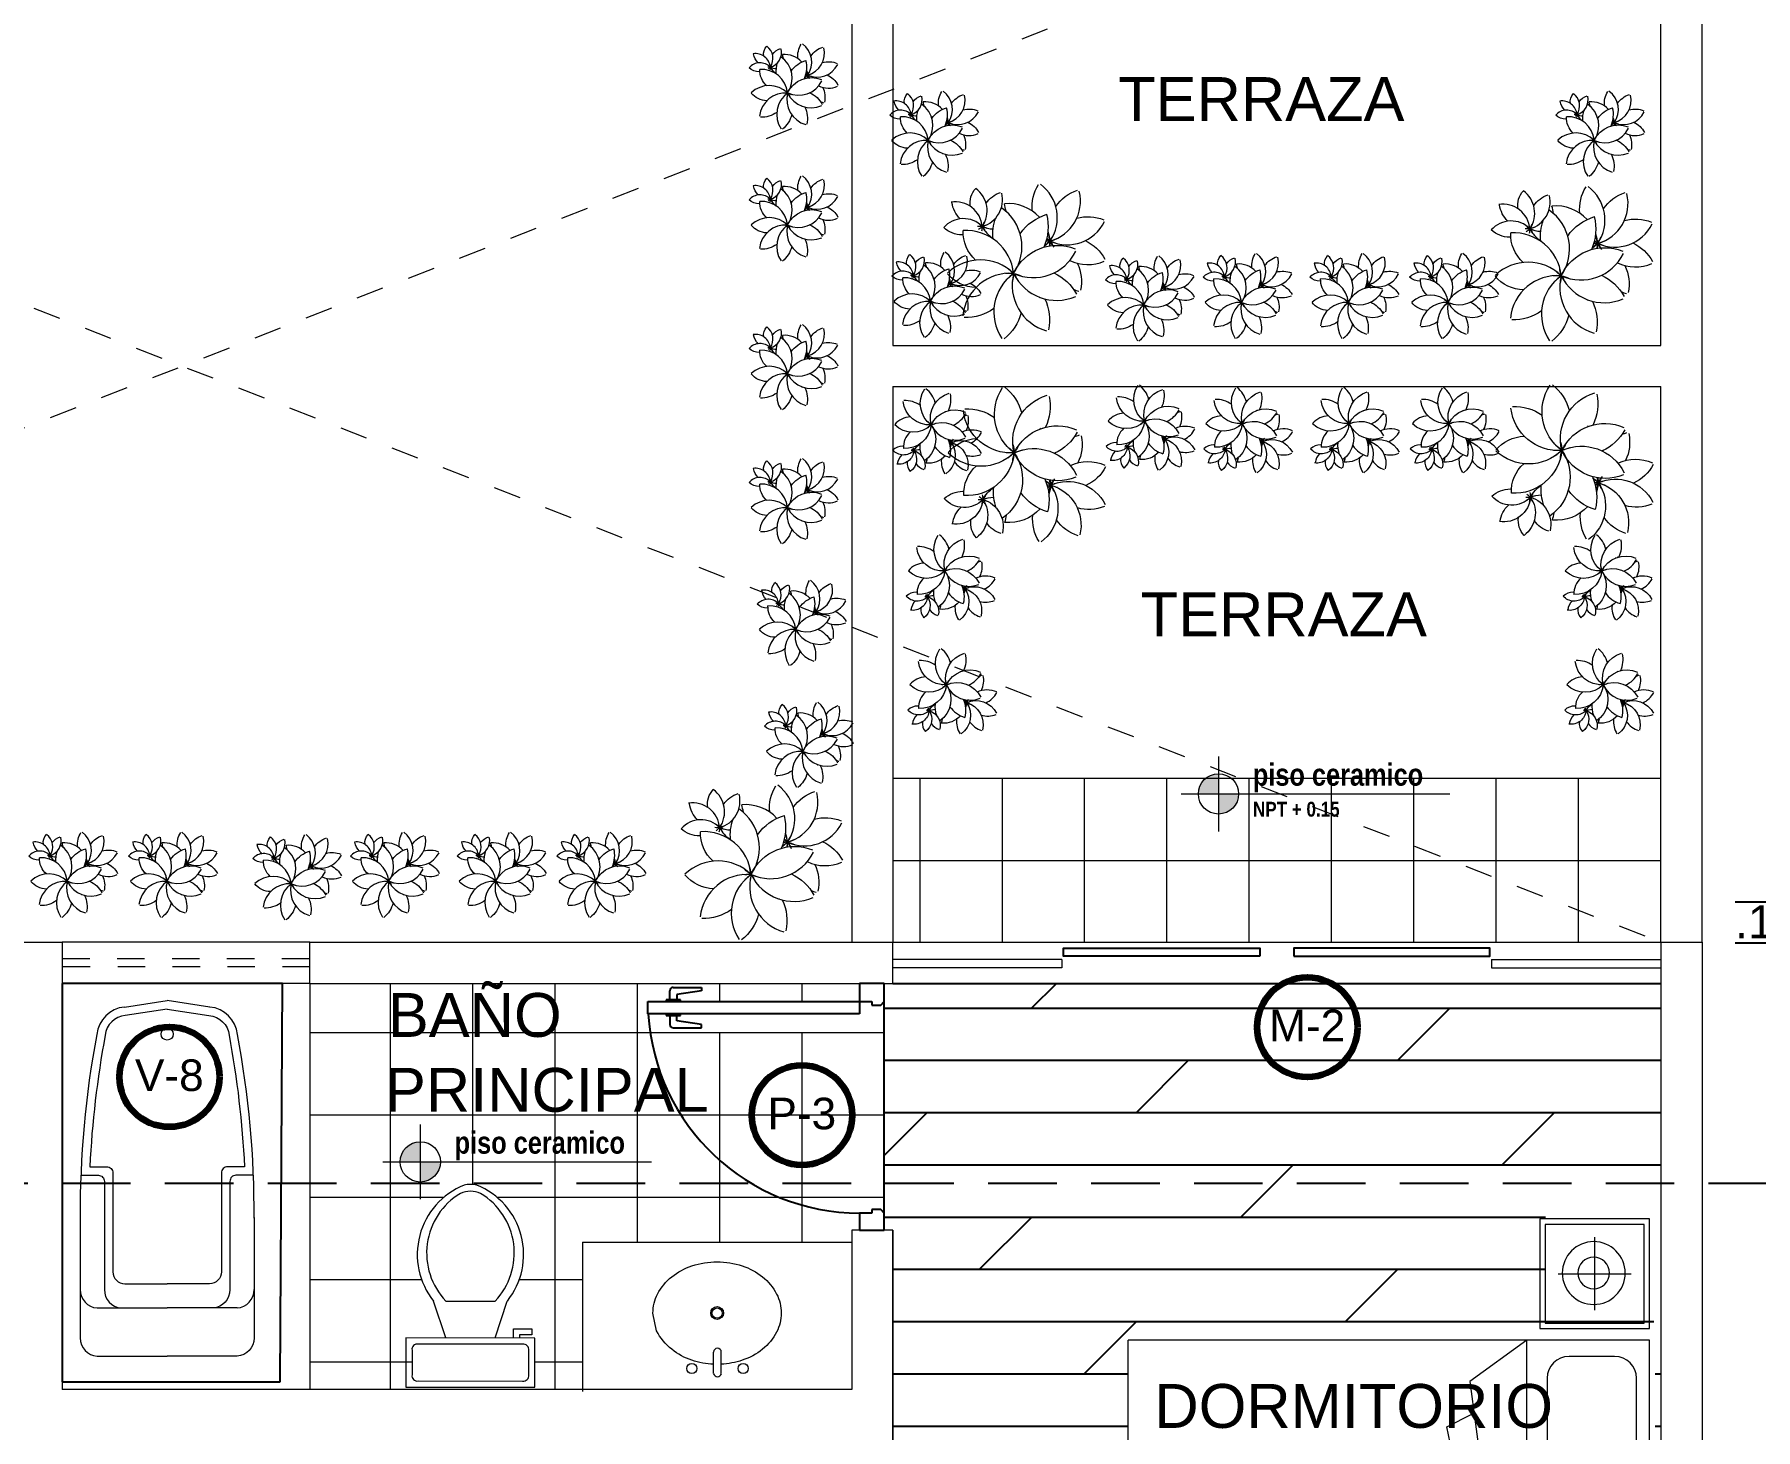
# Model space of a CAD drawing. Header units: millimetres. Extents: x 2204.1 to 2242.3, y 1175.1 to 1221.8.
# Drawn here: x 2228.77 to 2235.04, y 1200.66 to 1205.75 of the extents above; entities that cross this region are included whole.
import ezdxf
from ezdxf.enums import TextEntityAlignment as Align

# ---------------------------------------------------------------- set-up
doc = ezdxf.new("R2010")
doc.units = ezdxf.units.MM
doc.linetypes.add('HIDDEN', pattern=[0.375, 0.25, -0.125])
doc.linetypes.add('HIDDEN2', pattern=[0.1875, 0.125, -0.0625])
for name, color, linetype, lineweight in [('01', 1, 'Continuous', 5), ('CLOSETS', 253, 'Continuous', 18), ('DETALLE SANITARIOS', 128, 'Continuous', 13), ('DISTANCIA', 7, 'Continuous', 0), ('mobiliario', 2, 'Continuous', 18), ('MURO ALTO', 6, 'Continuous', 18), ('MURO BAJO', 3, 'Continuous', 18), ('puertas', 2, 'Continuous', 13), ('SANITARIOS', 122, 'Continuous', 18), ('TEXTO', 4, 'Continuous', 5), ('VIDRIOS', 124, 'Continuous', 18)]:
    doc.layers.add(name, color=color, linetype=linetype, lineweight=lineweight)
for name, color, linetype in [('08', 5, 'Continuous'), ('DETALLES PUERTAS', 8, 'Continuous'), ('muros', 1, 'Continuous'), ('Textura LINEAS', 253, 'HIDDEN2')]:
    doc.layers.add(name, color=color, linetype=linetype)
doc.styles.add('ROMAND', font='arial.ttf')
doc.styles.get("Standard").update_dxf_attribs({"font": 'arial.ttf'})
doc.styles.add('technicbold', font='techb___.ttf', dxfattribs={"height": 0.17})
doc.dimstyles.new('ARVIM', dxfattribs={"dimscale": 0.12, "dimtxt": 1, "dimasz": 1.25, "dimexe": 0.8, "dimexo": 1, "dimtad": 2, "dimtih": 1, "dimtoh": 1, "dimzin": 4, "dimdsep": 46, "dimtxsty": 'ROMAND', "dimblk": 'ARCHTICK', "dimcen": 0, "dimdle": 1, "dimclrd": 1, "dimclre": 1, "dimclrt": 251, "dimadec": 0, "dimazin": 0, "dimtfac": 1, "dimtix": 1, "dimtmove": 0, "dimatfit": 3, "dimldrblk": 'ARCHTICK', "dimfxl": 1, "dimarcsym": 0})

# ---------------------------------------------------------------- blocks, each defined once
blk = doc.blocks.new('c')
for p, q in [((521.983, 301.5746), (521.983, 299.6746)), ((523.333, 301.5746), (521.983, 301.5746)), ((523.333, 301.5746), (523.333, 299.6746)), ((522.5405, 301.5273), (522.1222, 301.5273)), ((523.1861, 301.5273), (522.7788, 301.5273)), ((522.0422, 301.4473), (522.0422, 301.2811)), ((522.6205, 301.2811), (522.6205, 301.4473)), ((522.6988, 301.4473), (522.6988, 301.2811)), ((523.2661, 301.2811), (523.2661, 301.4473)), ((522.1222, 301.2011), (522.5405, 301.2011)), ((522.7788, 301.2011), (523.1861, 301.2011)), ((523.333, 301.1269), (521.983, 301.1269)), ((521.983, 301.1269), (522.1334, 300.9193)), ((522.1334, 300.9193), (523.333, 301.0802)), ((523.333, 301.0535), (522.2988, 300.8353)), ((522.2988, 300.8353), (522.2519, 300.9292)), ((523.333, 299.6746), (521.983, 299.6746))]:
    blk.add_line(p, q)
for centre, start, end in [((522.1222, 301.4473), 90, 180), ((522.5405, 301.4473), 360, 90), ((522.7788, 301.4473), 90, 180), ((523.1861, 301.4473), 360, 90), ((522.1222, 301.2811), 180, 270), ((522.5405, 301.2811), 270, 360), ((522.7788, 301.2811), 180, 270), ((523.1861, 301.2811), 270, 360)]:
    blk.add_arc(centre, 0.08, start, end)
blk = doc.blocks.new('MM')
for p, q in [((-75.8009, 644.6385), (-75.8009, 644.905)), ((-75.9342, 644.7717), (-75.6677, 644.7717))]:
    blk.add_line(p, q)
for points in [[(-75.601, 644.9717), (-75.601, 644.5718), (-76.0008, 644.5718), (-76.0008, 644.9717)], [(-75.6209, 644.9517), (-75.6209, 644.5917), (-75.9809, 644.5917), (-75.9809, 644.9517)]]:
    blk.add_lwpolyline(points, close=True)
for radius in [0.1146, 0.0575]:
    blk.add_circle((-75.7984, 644.7682), radius)
blk = doc.blocks.new('A$C7F1D235B')
at = {"layer": 'mobiliario'}
for p in [(76.0008, -643.0717), (77.8188, -643.0717)]:
    blk.add_blockref('MM', p, dxfattribs=at)
at = {"layer": 'mobiliario', "xscale": -1}
blk.add_blockref('c', (523.7588, -299.6746), dxfattribs=at)
blk = doc.blocks.new('T-3-p')
at = {"layer": 'DETALLE SANITARIOS', "color": 52}
for p, q in [((-0.2, 0.29), (-0.2, 0.1)), ((-1.4463, 0.1761), (-1.4735, 0)), ((-1.4463, -0.1761), (-1.4735, 0)), ((-0.2, -0.29), (-0.2, -0.1))]:
    blk.add_line(p, q, dxfattribs=at)
for points in [[(-0.5714, 0.3598, 0.048596), (-1.3326, 0.2913, 0.850864)], [(-0.7494, 0.3569), (-0.7494, 0.2848, 0.414214), (-0.7244, 0.2598), (-0.2759, 0.2598, -0.392422), (-0.2, 0.19), (-0.2, 0)], [(-0.574, 0.3598), (-0.0759, 0.3598, -0.392422), (0, 0.29), (0, 0)], [(-1.4381, 0), (-1.4114, 0.1731, -0.361879), (-1.3292, 0.2565, -0.033785), (-0.7844, 0.3201), (-0.7844, 0.25, 0.414214), (-0.7594, 0.225), (-0.35, 0.225, -0.414214), (-0.3, 0.175), (-0.3, 0)], [(-1.4381, 0), (-1.4114, -0.1731, 0.361879), (-1.3292, -0.2565, 0.033785), (-0.7844, -0.3201), (-0.7844, -0.25, -0.414214), (-0.7594, -0.225), (-0.35, -0.225, 0.414214), (-0.3, -0.175), (-0.3, 0)], [(-0.7494, -0.3569), (-0.7494, -0.2848, -0.414214), (-0.7244, -0.2598), (-0.2759, -0.2598, 0.392422), (-0.2, -0.19), (-0.2, 0)], [(-0.574, -0.3598), (-0.0759, -0.3598, 0.392422), (0, -0.29), (0, 0)]]:
    blk.add_lwpolyline(points, format="xyb", dxfattribs=at)
blk.add_circle((-1.3344, 0), 0.025, dxfattribs=at)
for centre, radius, start, end in [((-0.2756, 0.284), 0.0758, 4.50141, 90.20598), ((-1.3203, 0.1654), 0.1265, 95.60501, 175.18144), ((-1.3203, -0.1654), 0.1265, 184.81856, 264.39499), ((-0.6002, 3.5816), 3.9416, 259.29109, 270.41961), ((-0.2756, -0.284), 0.0758, 269.79402, 355.49859)]:
    blk.add_arc(centre, radius, start, end, dxfattribs=at)
blk = doc.blocks.new('TRRRR')
at = {"layer": '08', "ltscale": 8}
blk.add_line((4.2811, -74.1495), (4.2811, -75.6014), dxfattribs=at)
at = {"layer": 'muros'}
blk.add_line((3.4791, -74.1495), (4.2811, -74.1495), dxfattribs=at)
for points in [[(3.4874, -75.6014), (3.4791, -74.1495)], [(4.2811, -75.6014), (3.4874, -75.6014)]]:
    blk.add_lwpolyline(points, dxfattribs=at)
at = {"layer": 'mobiliario', "xscale": -0.8801353164017198, "yscale": 0.8801353164017198, "zscale": 0.8801353166632205, "rotation": 90}
blk.add_blockref('T-3-p', (3.899, -75.5086), dxfattribs=at)
blk = doc.blocks.new('WES')
at = {"layer": 'DETALLE SANITARIOS', "color": 2}
for p, q in [((-2.2835, -74.7943), (-2.2835, -74.7046)), ((-2.7203, -74.8503), (-2.6755, -74.8503)), ((-2.7203, -74.8727), (-2.7203, -74.8503)), ((-2.6531, -74.8727), (-2.7203, -74.8727)), ((-2.6755, -74.8503), (-2.6755, -74.8391)), ((-2.6531, -74.8391), (-2.6531, -74.8727)), ((-2.5859, -74.8391), (-2.6307, -74.9735)), ((-2.4067, -74.8391), (-2.3619, -74.9735)), ((-2.4067, -74.9735), (-2.5859, -74.9735))]:
    blk.add_line(p, q, dxfattribs=at)
blk.add_lwpolyline([(-2.2611, -74.8391), (-2.2611, -74.6598), (-2.7315, -74.6598), (-2.7315, -74.8391)], close=True, dxfattribs=at)
for points in [[(-2.3059, -74.6822), (-2.6867, -74.6822)], [(-2.7091, -74.7046), (-2.7091, -74.7943)], [(-2.6867, -74.8167), (-2.3059, -74.8167)]]:
    blk.add_lwpolyline(points, dxfattribs=at)
for centre, radius, start, end in [((-2.6895, -74.7018), 0.0198, 81.8699, 188.1301), ((-2.3031, -74.7018), 0.0198, 351.8699, 98.1301), ((-2.6895, -74.7971), 0.0198, 171.8699, 278.1301), ((-2.3031, -74.7971), 0.0198, 261.8699, 8.1301), ((-2.4175, -75.1433), 0.2726, 141.46911, 247.97143), ((-2.4022, -75.1486), 0.2538, 136.36773, 238.94682), ((-2.5751, -75.1433), 0.2726, 292.02843, 38.53071), ((-2.5904, -75.1486), 0.2538, 301.05301, 43.63209), ((-2.4963, -75.2843), 0.0896, 245.73182, 294.26817), ((-2.4963, -75.3095), 0.0896, 254.86053, 285.13947)]:
    blk.add_arc(centre, radius, start, end, dxfattribs=at)
blk = doc.blocks.new('p7')
at = {"layer": 'DETALLES PUERTAS', "color": 0, "linetype": 'ByBlock'}
for p, q in [((0.6139, 0.035), (0.6139, 0.635)), ((0.6139, 0.635), (0.6489, 0.635)), ((0.6489, 0.635), (0.6489, 0.035)), ((0.5739, 0.5632), (0.5739, 0.4832)), ((0.6089, 0.5732), (0.5839, 0.5732)), ((0.5839, 0.4832), (0.5939, 0.5532)), ((0.5939, 0.5532), (0.6089, 0.5532)), ((0.6089, 0.5832), (0.6089, 0.5432)), ((0.6139, 0.5832), (0.6089, 0.5832)), ((0.6089, 0.5432), (0.6139, 0.5432)), ((0.6539, 0.5832), (0.6489, 0.5832)), ((0.6489, 0.5432), (0.6539, 0.5432)), ((0.6539, 0.5432), (0.6539, 0.5832)), ((0.6539, 0.5732), (0.6789, 0.5732)), ((0.6689, 0.5532), (0.6539, 0.5532)), ((0.6789, 0.4832), (0.6689, 0.5532)), ((0.6889, 0.5632), (0.6889, 0.4832)), ((0.5739, 0.4832), (0.5839, 0.4832)), ((0.6889, 0.4832), (0.6789, 0.4832)), ((0.0489, 0.035), (0, 0.035)), ((0, 0.035), (0, -0.035)), ((0.0489, 0), (0.0489, 0.035)), ((0.0589, 0), (0.0489, 0)), ((0.0589, -0.025), (0.0589, 0)), ((0.6489, 0.035), (0.6139, 0.035)), ((0.6389, 0), (0.6389, -0.025)), ((0.6489, 0), (0.6389, 0)), ((0.6489, 0.035), (0.6489, 0)), ((0.7, 0.035), (0.6489, 0.035)), ((0.7, -0.035), (0.7, 0.035)), ((0, -0.035), (0.0489, -0.035)), ((0.0489, -0.035), (0.0589, -0.025)), ((0.6389, -0.025), (0.6489, -0.035)), ((0.6489, -0.035), (0.7, -0.035))]:
    blk.add_line(p, q, dxfattribs=at)
for centre, radius, start, end in [((0.6489, 0.035), 0.6, 93.3442, 180), ((0.5839, 0.5632), 0.01, 90, 180), ((0.6789, 0.5632), 0.01, 0, 90)]:
    blk.add_arc(centre, radius, start, end, dxfattribs=at)
blk = doc.blocks.new('Arb-ch-p')
for points in [[(0.1093, 0.201, -0.183994), (0.1252, 0.2694, 0.04513)], [(0.149, 0.1343, 0.438597), (0.1252, 0.2694)], [(0.149, 0.1343, 0.434864), (0.2185, 0.2563)], [(0.165, 0.2162, -0.167274), (0.2177, 0.2531, 0.04513)], [(-0.0693, 0.1251, -0.21109), (-0.0349, 0.2326)], [(0, 0, 0.403598), (-0.0327, 0.2329, -0.04513)], [(0, 0, 0.403598), (0.1247, 0.1994, -0.04513)], [(0.0273, 0.1404, -0.226321), (0.1247, 0.1994)], [(0.2139, 0.1868, -0.226321), (0.2796, 0.1766)], [(-0.1335, 0.0513, -0.167274), (-0.1801, 0.1512, 0.04513)], [(0, 0, 0.403598), (-0.1747, 0.1574, -0.04513)], [(0.149, 0.1343, 0.146284), (0.1131, 0.0905, -0.04513)], [(0.149, 0.1343, -0.043359), (0.1319, 0.1346, 0.04513)], [(0.149, 0.1343, -0.043359), (0.1357, 0.1235, 0.04513)], [(0.149, 0.1343, -0.043359), (0.1361, 0.1455, 0.04513)], [(0.149, 0.1343, 0.100856), (0.146, 0.0949, -0.04513)], [(0.149, 0.1343, -0.043359), (0.1458, 0.1175, 0.04513)], [(0.149, 0.1343, -0.043359), (0.1464, 0.1512, 0.04513)], [(0.149, 0.1343, 0.403598), (0.2796, 0.1766, -0.04513)], [(0.149, 0.1343, -0.043359), (0.1579, 0.1489, 0.04513)], [(0.149, 0.1343, -0.043359), (0.1652, 0.1398, 0.04513)], [(0.149, 0.1343, 0.403598), (0.2763, 0.0828, -0.04513)], [(0.149, 0.1343, -0.043359), (0.1573, 0.1193, 0.04513)], [(0.149, 0.1343, -0.043359), (0.165, 0.1281, 0.04513)], [(0.2325, 0.1328, -0.167274), (0.278, 0.0873, 0.04513)], [(0, 0, 0.414018), (0.2246, 0.0765)], [(0.1111, 0.09, -0.110777), (0.1853, 0.0918, 0.04513)], [(0.2106, -0.0622, 0.233737), (0.2403, 0.0683)], [(0.2154, 0.0587, -0.01296), (0.2403, 0.0683)], [(-0.1352, -0.0465, -0.167274), (-0.2352, 0, 0.04513)], [(0, 0, 0.403598), (-0.235, 0.0083, -0.04513)], [(0, 0, 0.403598), (-0.1853, -0.1447, -0.04513)], [(0, 0, -0.043359), (-0.0293, 0.0005, 0.04513)], [(0, 0, -0.043359), (-0.0228, -0.0185, 0.04513)], [(0, 0, -0.043359), (-0.0221, 0.0192, 0.04513)], [(0, 0, 0.403598), (0.1103, -0.2077, -0.04513)], [(0, 0, -0.043359), (-0.0056, -0.0288, 0.04513)], [(0, 0, -0.043359), (-0.0046, 0.029, 0.04513)], [(0, 0, -0.043359), (0.0151, 0.0251, 0.04513)], [(0, 0, -0.043359), (0.0277, 0.0095, 0.04513)], [(0, 0, -0.043359), (0.0274, -0.0105, 0.04513)], [(0, 0, 0.403598), (-0.049, -0.23, -0.04513)], [(0, 0, -0.403598), (0.1176, -0.2036, 0.04513)], [(0.1323, -0.1118, 0.403598), (0.3273, -0.0485, -0.04513)], [(0.143, -0.0025, -0.172591), (0.2249, -0.087)], [(0.2292, -0.0334, -0.167274), (0.325, -0.0417, 0.04513)], [(-0.0723, -0.1123, -0.001273), (-0.0728, -0.1118, 0.04513)], [(-0.0703, -0.1025, 0.005323), (-0.0727, -0.1046, -0.04513)], [(0.1079, -0.0938, 0.163977), (0.2249, -0.087)], [(0.1323, -0.1118, -0.043359), (0.1124, -0.1279, 0.04513)], [(0.1323, -0.1118, -0.043359), (0.113, -0.095, 0.04513)], [(0.1323, -0.1118, 0.042709), (0.1133, -0.0953, -0.04513)], [(0.1323, -0.1118, 0.030163), (0.1145, -0.111, -0.04513)], [(0.1323, -0.1118, -0.029621), (0.1148, -0.112, 0.04513)], [(0.1323, -0.1118, 0.030874), (0.1178, -0.1229, -0.04513)], [(0.1323, -0.1118, 0.403598), (0.2285, -0.2929, -0.04513)], [(0.1323, -0.1118, -0.043359), (0.1274, -0.1369, 0.04513)], [(0.1323, -0.1118, -0.022933), (0.1296, -0.0985, 0.04513)], [(0.1323, -0.1118, 0.022349), (0.1308, -0.0987, -0.04513)], [(0.1323, -0.1118, -0.023455), (0.1389, -0.0997, 0.04513)], [(0.1323, -0.1118, 0.024355), (0.1401, -0.0998, -0.04513)], [(0.1323, -0.1118, 0.05643), (0.1634, -0.1002, -0.04513)], [(0.1323, -0.1118, -0.043359), (0.1565, -0.1035, 0.04513)], [(0.1323, -0.1118, -0.043359), (0.1561, -0.121, 0.04513)], [(0.1323, -0.1118, -0.043359), (0.1447, -0.1342, 0.04513)], [(0.1323, -0.1118, 0.403598), (0.3224, -0.1887, -0.04513)], [(0.257, -0.114, -0.167274), (0.325, -0.182, 0.04513)], [(-0.0737, -0.1226, -0.167274), (-0.1801, -0.1512, 0.04513)], [(0.0223, -0.1412, -0.167274), (-0.0408, -0.2316, 0.04513)], [(0.0241, -0.1438, 0.007513), (0.0207, -0.1466, -0.04513)], [(-0.0253, -0.2188, 0.033271), (-0.0294, -0.238, -0.04513)], [(0.068, -0.2187, -0.167274), (-0.0248, -0.2437, 0.04513)], [(0.0738, -0.1907, 0.217553), (0.0896, -0.3124, -0.04513)], [(0.1518, -0.235, -0.167274), (0.0967, -0.3138, 0.04513)], [(0.2264, -0.1937, -0.167274), (0.2348, -0.2894, 0.04513)]]:
    blk.add_lwpolyline(points, format="xyb")
blk = doc.blocks.new('_ARCHTICK')
at = {"color": 0, "linetype": 'ByBlock', "const_width": 0.15}
blk.add_lwpolyline([(-0.5, -0.5), (0.5, 0.5)], dxfattribs=at)
blk = doc.blocks.new('*D45')
at = {"layer": 'DEFPOINTS', "color": 0, "transparency": 16777216}
for p in [(2234.6943, 1200.9133), (2234.8441, 1200.9133), (2234.8441, 1187.8327)]:
    blk.add_point(p, dxfattribs=at)
at = {"layer": 'muros', "color": 1, "lineweight": -2, "transparency": 16777216}
for p, q in [((2234.6943, 1187.8327), (2234.5443, 1187.8327)), ((2234.6943, 1187.8447), (2234.6943, 1187.7367)), ((2234.6943, 1187.8327), (2234.8441, 1187.8327)), ((2234.8441, 1187.8447), (2234.8441, 1187.7367)), ((2234.8441, 1187.8327), (2234.9941, 1187.8327))]:
    blk.add_line(p, q, dxfattribs=at)
at = {"layer": 'muros', "color": 1, "lineweight": -2, "transparency": 16777216, "xscale": 0.15, "yscale": 0.15, "zscale": 0.15}
blk.add_blockref('_ARCHTICK', (2234.6943, 1187.8327), dxfattribs=at)
at = {"layer": 'muros', "color": 1, "lineweight": -2, "transparency": 16777216, "xscale": 0.15, "yscale": 0.15, "zscale": 0.15, "rotation": 180}
blk.add_blockref('_ARCHTICK', (2234.8441, 1187.8327), dxfattribs=at)
at = {"layer": 'muros', "color": 251, "lineweight": 200, "transparency": 16777216, "insert": (2234.7692, 1187.6965), "char_height": 0.12, "attachment_point": 5, "style": 'ROMAND'}
blk.add_mtext('.15', dxfattribs=at)
blk = doc.blocks.new('*D68')
at = {"layer": 'DEFPOINTS', "color": 0, "transparency": 16777216}
for p in [(2234.8441, 1215.8878), (2234.6943, 1202.8192), (2234.8441, 1202.8192)]:
    blk.add_point(p, dxfattribs=at)
at = {"layer": 'muros', "color": 1, "lineweight": -2, "transparency": 16777216}
for p, q in [((2234.6943, 1215.8758), (2234.6943, 1215.9838)), ((2234.8441, 1215.8758), (2234.8441, 1215.9838)), ((2234.6943, 1215.8878), (2234.5443, 1215.8878)), ((2234.6943, 1215.8878), (2234.8441, 1215.8878)), ((2234.8441, 1215.8878), (2234.9941, 1215.8878))]:
    blk.add_line(p, q, dxfattribs=at)
at = {"layer": 'muros', "color": 1, "lineweight": -2, "transparency": 16777216, "xscale": 0.15, "yscale": 0.15, "zscale": 0.15}
blk.add_blockref('_ARCHTICK', (2234.6943, 1215.8878), dxfattribs=at)
at = {"layer": 'muros', "color": 1, "lineweight": -2, "transparency": 16777216, "xscale": 0.15, "yscale": 0.15, "zscale": 0.15, "rotation": 180}
blk.add_blockref('_ARCHTICK', (2234.8441, 1215.8878), dxfattribs=at)
at = {"layer": 'muros', "color": 251, "lineweight": 200, "transparency": 16777216, "insert": (2234.7692, 1216.0241), "char_height": 0.12, "attachment_point": 5, "style": 'ROMAND'}
blk.add_mtext('.15', dxfattribs=at)
blk = doc.blocks.new('Nivel')
at = {"layer": '01', "ltscale": 0.8}
h = blk.add_hatch(color=256, dxfattribs=at)
h.paths.add_polyline_path([(0, 0), (0, 0.14, 0.414214), (-0.14, 0)])
h.paths.add_polyline_path([(0, 0), (0, -0.14, 0.414214), (0.14, 0)])
for p, q in [((0, 0.26), (0, -0.26)), ((-0.26, 0), (1.606, 0)), ((0, 0), (0, 0)), ((0, 0), (0, 0))]:
    blk.add_line(p, q, dxfattribs=at)
blk.add_circle((0, 0), 0.14, dxfattribs=at)
blk = doc.blocks.new('*D178')
at = {"layer": 'DEFPOINTS', "color": 0, "transparency": 16777216}
for p in [(2234.8441, 1206.6379), (2234.8441, 1202.5857), (2235.2618, 1202.5857)]:
    blk.add_point(p, dxfattribs=at)
at = {"layer": 'muros', "color": 1, "lineweight": -2, "transparency": 16777216}
for p, q in [((2235.2618, 1206.7579), (2235.2618, 1202.4657)), ((2234.9641, 1206.6379), (2235.3578, 1206.6379)), ((2234.9641, 1202.5857), (2235.3578, 1202.5857))]:
    blk.add_line(p, q, dxfattribs=at)
at = {"layer": 'muros', "color": 1, "lineweight": -2, "transparency": 16777216, "xscale": 0.15, "yscale": 0.15, "zscale": 0.15}
for p, rotation in [((2235.2618, 1206.6379), 90), ((2235.2618, 1202.5857), 270)]:
    blk.add_blockref('_ARCHTICK', p, dxfattribs=dict(at, rotation=rotation))
at = {"layer": 'muros', "color": 251, "lineweight": 200, "transparency": 16777216, "insert": (2235.4955, 1204.6118), "char_height": 0.12, "attachment_point": 5, "style": 'ROMAND'}
blk.add_mtext('4.05', dxfattribs=at)
blk = doc.blocks.new('*D179')
at = {"layer": 'DEFPOINTS', "color": 0, "transparency": 16777216}
for p in [(2235.3578, 1202.5875), (2235.1516, 1202.4362), (2235.2618, 1202.4362)]:
    blk.add_point(p, dxfattribs=at)
at = {"layer": 'muros', "color": 1, "lineweight": -2, "transparency": 16777216}
for p, q in [((2235.2618, 1202.5875), (2235.2618, 1202.7375)), ((2235.2378, 1202.5875), (2235.1658, 1202.5875)), ((2235.2618, 1202.5875), (2235.2618, 1202.4362)), ((2235.2618, 1202.4362), (2235.2618, 1202.2862)), ((2235.2716, 1202.4362), (2235.3578, 1202.4362))]:
    blk.add_line(p, q, dxfattribs=at)
at = {"layer": 'muros', "color": 1, "lineweight": -2, "transparency": 16777216, "xscale": 0.15, "yscale": 0.15, "zscale": 0.15}
for p, rotation in [((2235.2618, 1202.5875), 270), ((2235.2618, 1202.4362), 90)]:
    blk.add_blockref('_ARCHTICK', p, dxfattribs=dict(at, rotation=rotation))
at = {"layer": 'muros', "color": 251, "lineweight": 200, "transparency": 16777216, "insert": (2235.0812, 1202.5118), "char_height": 0.12, "attachment_point": 5, "style": 'ROMAND'}
blk.add_mtext('.15', dxfattribs=at)
blk = doc.blocks.new('*D180')
at = {"layer": 'DEFPOINTS', "color": 0, "transparency": 16777216}
for p in [(2234.8441, 1202.4362), (2234.9561, 1200.008), (2235.2618, 1200.008)]:
    blk.add_point(p, dxfattribs=at)
at = {"layer": 'muros', "color": 1, "lineweight": -2, "transparency": 16777216}
for p, q in [((2235.2618, 1202.5562), (2235.2618, 1199.888)), ((2234.9641, 1202.4362), (2235.3578, 1202.4362)), ((2235.0761, 1200.008), (2235.3578, 1200.008))]:
    blk.add_line(p, q, dxfattribs=at)
at = {"layer": 'muros', "color": 1, "lineweight": -2, "transparency": 16777216, "xscale": 0.15, "yscale": 0.15, "zscale": 0.15}
for p, rotation in [((2235.2618, 1202.4362), 90), ((2235.2618, 1200.008), 270)]:
    blk.add_blockref('_ARCHTICK', p, dxfattribs=dict(at, rotation=rotation))
at = {"layer": 'muros', "color": 251, "lineweight": 200, "transparency": 16777216, "insert": (2235.4936, 1201.2221), "char_height": 0.12, "attachment_point": 5, "style": 'ROMAND'}
blk.add_mtext('2.43', dxfattribs=at)

msp = doc.modelspace()

# ---------------------------------------------------------------- linework, layer by layer
at = {"layer": '08', "color": 252, "linetype": 'HIDDEN'}
msp.add_line((2206.3677, 1201.5593), (2239.039, 1201.5593), dxfattribs=at)
at = {"layer": 'CLOSETS'}
for p, q in [((2231.8953, 1203.0362), (2234.6953, 1203.0362)), ((2231.9941, 1202.4379), (2231.9941, 1203.0362)), ((2232.2941, 1202.4379), (2232.2941, 1203.0362)), ((2232.5941, 1202.4362), (2232.5941, 1203.0362)), ((2232.8941, 1202.4362), (2232.8941, 1203.0362)), ((2233.1941, 1202.4362), (2233.1941, 1203.0362)), ((2233.4941, 1202.4362), (2233.4941, 1203.0362)), ((2233.7941, 1202.4362), (2233.7941, 1203.0362)), ((2234.0941, 1202.4362), (2234.0941, 1203.0362)), ((2234.3941, 1202.4362), (2234.3941, 1203.0362)), ((2231.8953, 1202.7362), (2234.6953, 1202.7362)), ((2230.3641, 1202.4374), (2230.3641, 1202.4375)), ((2230.3641, 1202.4374), (2230.3641, 1202.4375)), ((2230.6641, 1202.4372), (2230.6641, 1202.4375)), ((2231.8953, 1202.4379), (2234.6941, 1202.4379)), ((2230.0641, 1200.8075), (2230.0641, 1202.288)), ((2230.3641, 1201.555), (2230.3641, 1202.288)), ((2230.3641, 1201.555), (2230.3641, 1202.288)), ((2230.6641, 1200.8075), (2230.6641, 1202.288)), ((2230.9641, 1201.3442), (2230.9641, 1202.288)), ((2231.2641, 1202.2222), (2231.2641, 1202.288)), ((2231.5641, 1202.2222), (2231.5641, 1202.288)), ((2231.8641, 1202.1075), (2229.7707, 1202.1075)), ((2231.2641, 1201.3442), (2231.2641, 1202.1075)), ((2231.5641, 1201.3442), (2231.5641, 1202.1075)), ((2231.8641, 1201.8075), (2229.7707, 1201.8075)), ((2230.2586, 1201.5075), (2229.7707, 1201.5075)), ((2231.8641, 1201.5075), (2230.4534, 1201.5075)), ((2230.1782, 1201.2075), (2229.7707, 1201.2075)), ((2230.7647, 1201.2075), (2230.5337, 1201.2075)), ((2230.143, 1200.9075), (2229.7707, 1200.9075)), ((2230.7647, 1200.9075), (2230.591, 1200.9075))]:
    msp.add_line(p, q, dxfattribs=at)
at = {"layer": 'mobiliario'}
msp.add_line((2229.7707, 1202.2878), (2229.7707, 1200.8075), dxfattribs=at)
at = {"layer": 'MURO ALTO'}
for p, q in [((2228.7186, 1202.4379), (2228.8686, 1202.4379)), ((2228.8686, 1202.4379), (2228.8686, 1200.9575)), ((2229.7707, 1202.4379), (2231.8953, 1202.4379)), ((2229.7707, 1202.2878), (2229.7707, 1202.4379)), ((2231.8953, 1202.2878), (2231.8953, 1202.4379)), ((2234.6941, 1202.4379), (2234.6941, 1197.6389)), ((2234.6941, 1202.4379), (2234.8441, 1202.4379)), ((2234.8441, 1202.4379), (2234.8441, 1194.4885)), ((2228.8686, 1202.4075), (2228.8686, 1200.8075)), ((2229.7707, 1202.2878), (2231.8953, 1202.2878)), ((2234.8441, 1201.8384), (2234.8441, 1199.6384)), ((2231.7453, 1201.388), (2231.7453, 1200.8075)), ((2231.7453, 1201.388), (2231.7453, 1200.8075)), ((2231.7453, 1201.388), (2231.7453, 1200.8075)), ((2231.7453, 1201.388), (2231.7453, 1200.8075)), ((2231.7453, 1201.388), (2231.7453, 1200.8075)), ((2231.7453, 1201.388), (2231.7453, 1200.8075)), ((2231.7453, 1201.388), (2231.7453, 1200.8075)), ((2231.7453, 1201.388), (2231.7453, 1200.8075)), ((2231.8953, 1201.388), (2231.7453, 1201.388)), ((2231.8953, 1198.5389), (2231.8953, 1201.388)), ((2231.8953, 1201.388), (2231.8953, 1200.8075)), ((2231.8953, 1201.388), (2231.8953, 1200.8075)), ((2231.7453, 1200.8075), (2228.8686, 1200.8075)), ((2231.8953, 1200.8075), (2231.8953, 1200.19))]:
    msp.add_line(p, q, dxfattribs=at)
at = {"layer": 'MURO BAJO'}
for p, q in [((2231.7453, 1206.6379), (2231.7453, 1202.4379)), ((2231.8953, 1206.6379), (2231.8953, 1204.6134)), ((2234.6941, 1204.6134), (2234.6941, 1206.6379)), ((2234.8441, 1202.4379), (2234.8441, 1206.6379)), ((2231.8953, 1204.6134), (2234.6941, 1204.6134)), ((2231.8953, 1204.4634), (2234.6941, 1204.4634)), ((2231.8953, 1204.4634), (2231.8953, 1202.4379)), ((2234.6941, 1202.4379), (2234.6941, 1204.4634)), ((2229.7707, 1202.4379), (2228.8686, 1202.4379)), ((2229.6707, 1202.2879), (2228.8686, 1202.2878)), ((2229.7707, 1202.2878), (2228.8686, 1202.2878))]:
    msp.add_line(p, q, dxfattribs=at)
at = {"layer": 'muros'}
for points in [[(2233.2322, 1202.3867), (2232.5172, 1202.3867), (2232.5172, 1202.4167), (2233.2322, 1202.4167)], [(2233.3561, 1202.3867), (2234.0711, 1202.3867), (2234.0711, 1202.4167), (2233.3561, 1202.4167)]]:
    msp.add_lwpolyline(points, close=True, dxfattribs=at)
at = {"layer": 'muros', "lineweight": 200}
for centre in [(2233.4056, 1202.1284), (2229.2592, 1201.9471), (2231.5641, 1201.8075)]:
    msp.add_circle(centre, 0.1824, dxfattribs=at)
at = {"layer": 'SANITARIOS'}
for p, q in [((2230.7647, 1201.3442), (2230.7647, 1200.7997)), ((2230.7647, 1201.3442), (2231.7453, 1201.3442)), ((2231.2421, 1200.8653), (2231.2421, 1200.9438)), ((2231.2701, 1200.8653), (2231.2701, 1200.9438))]:
    msp.add_line(p, q, dxfattribs=at)
msp.add_lwpolyline([(2231.2421, 1200.8995, -0.06917), (2231.1632, 1200.914, -0.088923), (2231.0895, 1200.954, -0.104957), (2231.0341, 1201.0216), (2231.0211, 1201.0862, -0.120011), (2231.038, 1201.1555, -0.104957), (2231.0895, 1201.2184, -0.088923), (2231.1632, 1201.2584, -0.080167), (2231.2548, 1201.2731, -0.080167), (2231.3464, 1201.2584, -0.088923), (2231.4201, 1201.2184, -0.104957), (2231.4716, 1201.1555, -0.120011), (2231.4885, 1201.0862, -0.120011), (2231.4716, 1201.0168, -0.104957), (2231.4201, 1200.954, -0.088923), (2231.3464, 1200.914, -0.066951), (2231.2701, 1200.8996, -0.066951)], format="xyb", dxfattribs=at)
for centre, radius in [((2231.2548, 1201.0862), 0.0234), ((2231.2548, 1201.0862), 0.0187), ((2231.1626, 1200.884), 0.0187), ((2231.3496, 1200.884), 0.0187)]:
    msp.add_circle(centre, radius, dxfattribs=at)
for centre, radius, start, end in [((2231.2561, 1200.9438), 0.014, 0, 180), ((2231.2561, 1200.8684), 0.0144, 192.69327, 347.30673)]:
    msp.add_arc(centre, radius, start, end, dxfattribs=at)
at = {"layer": 'Textura LINEAS', "linetype": 'ByBlock'}
for p, q in [((2231.8641, 1201.388), (2231.8641, 1202.2878)), ((2231.8953, 1202.2878), (2234.6941, 1202.2878)), ((2232.4015, 1202.1983), (2232.4898, 1202.2866)), ((2231.8641, 1202.1982), (2234.6942, 1202.1982)), ((2233.735, 1202.0078), (2233.9255, 1202.1983)), ((2231.8641, 1202.0077), (2234.6942, 1202.0077)), ((2232.7825, 1201.8173), (2232.973, 1202.0078)), ((2231.8641, 1201.6609), (2232.0205, 1201.8173)), ((2231.8641, 1201.8172), (2234.6942, 1201.8172)), ((2234.116, 1201.6268), (2234.3065, 1201.8173)), ((2231.8641, 1201.6267), (2234.6943, 1201.6267)), ((2233.1635, 1201.4363), (2233.354, 1201.6268)), ((2231.8641, 1201.4362), (2234.2728, 1201.4362)), ((2232.211, 1201.2458), (2232.4015, 1201.4363)), ((2231.8953, 1201.2457), (2234.2728, 1201.2457)), ((2233.5445, 1201.0553), (2233.735, 1201.2458)), ((2231.8953, 1201.0552), (2234.6678, 1201.0552)), ((2232.592, 1200.8648), (2232.7825, 1201.0553)), ((2231.8953, 1200.8647), (2232.7526, 1200.8647)), ((2234.6726, 1200.8647), (2234.6944, 1200.8647)), ((2231.8953, 1200.6742), (2232.7526, 1200.6742)), ((2234.6726, 1200.6742), (2234.6945, 1200.6742))]:
    msp.add_line(p, q, dxfattribs=at)
at = {"layer": 'VIDRIOS', "linetype": 'HIDDEN2', "ltscale": 0.7}
for p, q in [((2223.9203, 1206.6379), (2234.6941, 1202.4379)), ((2234.6941, 1206.6379), (2223.9203, 1202.4379)), ((2228.8686, 1202.3783), (2229.7707, 1202.3783)), ((2229.7707, 1202.3484), (2228.8686, 1202.3484))]:
    msp.add_line(p, q, dxfattribs=at)
at = {"layer": 'VIDRIOS'}
for p, q in [((2232.5113, 1202.3747), (2231.8941, 1202.3747)), ((2232.5113, 1202.3747), (2232.5113, 1202.3447)), ((2234.0769, 1202.3747), (2234.0769, 1202.3447)), ((2234.0769, 1202.3747), (2234.6941, 1202.3747)), ((2232.5113, 1202.3447), (2231.8941, 1202.3447)), ((2234.0769, 1202.3447), (2234.6941, 1202.3447))]:
    msp.add_line(p, q, dxfattribs=at)

# ---------------------------------------------------------------- block references
at = {"layer": '01', "xscale": 0.5247559576633212, "yscale": 0.5247559576633212, "zscale": 0.8073168571284746}
for p in [(2233.0818, 1202.9787), (2230.1731, 1201.6374)]:
    msp.add_blockref('Nivel', p, dxfattribs=at)
at = {"layer": 'CLOSETS', "color": 251}
for p, xscale, yscale, zscale, rotation in [((2231.5117, 1205.5338), 0.5653969477402442, 0.5653969477402442, 0.5653969477402442, 81.73414390060292), ((2232.0242, 1205.3611), 0.5653969477402442, 0.5653969477402442, 0.5653969477402442, 81.73414390060292), ((2234.451, 1205.3611), 0.5653969477402442, 0.5653969477402442, 0.5653969477402442, 81.73414390060292), ((2231.5117, 1205.0524), 0.5653969477402442, 0.5653969477402442, 0.5653969477402442, 81.73414390060292), ((2232.3353, 1204.8761), 1.025466432182478, 1.025466432182478, 1.025466432182478, 81.73414389889676), ((2234.3308, 1204.8676), 1.025466432182478, 1.025466432182478, 1.025466432182478, 81.73414389889676), ((2232.0326, 1204.7743), 0.5653969477402442, 0.5653969477402442, 0.5653969477402442, 81.73414390060292), ((2232.8102, 1204.761), 0.5653969477402442, 0.5653969477402442, 0.5653969477402442, 81.73414390060292), ((2233.1662, 1204.7701), 0.5653969477402442, 0.5653969477402442, 0.5653969477402442, 81.73414390060292), ((2233.5555, 1204.7701), 0.5653969477402442, 0.5653969477402442, 0.5653969477402442, 81.73414390060292), ((2233.9189, 1204.7701), 0.5653969477402442, 0.5653969477402442, 0.5653969477402442, 81.73414390060292), ((2231.5117, 1204.5103), 0.5653969477402442, 0.5653969477402442, 0.5653969477402442, 81.73414390060292), ((2232.3376, 1204.2224), -1.025466432182478, 1.025466432794927, 1.025466431623073, 98.26585610110322), ((2234.3331, 1204.2309), -1.025466432182478, 1.025466432794927, 1.025466431623073, 98.26585610110322), ((2232.0349, 1204.3242), -0.5653969477402442, 0.5653969477862121, 0.5653969473596206, 98.26585609939708), ((2232.8125, 1204.3375), -0.5653969477402442, 0.5653969477862121, 0.5653969473596206, 98.26585609939708), ((2233.1685, 1204.3284), -0.5653969477402442, 0.5653969477862121, 0.5653969473596206, 98.26585609939708), ((2233.5578, 1204.3284), -0.5653969477402442, 0.5653969477862121, 0.5653969473596206, 98.26585609939708), ((2233.9212, 1204.3284), -0.5653969477402442, 0.5653969477862121, 0.5653969473596206, 98.26585609939708), ((2231.5117, 1204.0222), 0.5653969477402442, 0.5653969477402442, 0.5653969477402442, 81.73414390060292), ((2232.0846, 1203.7916), -0.5653969477402442, 0.5653969477862121, 0.5653969473596206, 98.26585609939708), ((2234.4784, 1203.7916), -0.5653969477402442, 0.5653969477862121, 0.5653969473596206, 98.26585609939708), ((2231.5416, 1203.5781), 0.5653969477402442, 0.5653969477402442, 0.5653969477402442, 81.73414390060292), ((2232.0903, 1203.3765), -0.5653969477402442, 0.5653969477862121, 0.5653969473596206, 98.26585609939708), ((2234.4841, 1203.3765), -0.5653969477402442, 0.5653969477862121, 0.5653969473596206, 98.26585609939708), ((2231.5677, 1203.1336), 0.5653969477402442, 0.5653969477402442, 0.5653969477402442, 81.73414390060292), ((2231.3786, 1202.685), 1.025466432182478, 1.025466432182478, 1.025466432182478, 81.73414389889676), ((2228.8869, 1202.6601), 0.5653969477402442, 0.5653969477402442, 0.5653969477402442, 81.73414390060292), ((2229.2503, 1202.6601), 0.5653969477402442, 0.5653969477402442, 0.5653969477402442, 81.73414390060292), ((2229.703, 1202.651), 0.5653969477402442, 0.5653969477402442, 0.5653969477402442, 81.73414390060292), ((2230.059, 1202.6601), 0.5653969477402442, 0.5653969477402442, 0.5653969477402442, 81.73414390060292), ((2230.4483, 1202.6601), 0.5653969477402442, 0.5653969477402442, 0.5653969477402442, 81.73414390060292), ((2230.8117, 1202.6601), 0.5653969477402442, 0.5653969477402442, 0.5653969477402442, 81.73414390060292)]:
    msp.add_blockref('Arb-ch-p', p, dxfattribs=dict(at, xscale=xscale, yscale=yscale, zscale=zscale, rotation=rotation))
at = {"layer": 'DISTANCIA', "lineweight": 0, "xscale": -1, "rotation": 270}
msp.add_blockref('A$C7F1D235B', (2232.7526, 1199.2117), dxfattribs=at)
at = {"layer": 'puertas', "extrusion": (0, 0, -1), "xscale": -1.285597386269563, "yscale": 1.285597386269563, "zscale": -1.285597386269563, "rotation": 270}
msp.add_blockref('p7', (-2231.8191, 1201.3878), dxfattribs=at)
at = {"layer": 'SANITARIOS', "xscale": -1}
msp.add_blockref('TRRRR', (2233.1497, 1276.4374), dxfattribs=at)
at = {"layer": 'SANITARIOS', "rotation": 179.9746225665696}
msp.add_blockref('WES', (2227.8264, 1126.1574), dxfattribs=at)

# ---------------------------------------------------------------- texts
for s, p in [('TERRAZA', (2233.2379, 1205.4316)), ('TERRAZA', (2233.3198, 1203.5532)), ('BAÑO', (2230.3717, 1202.0929)), ('PRINCIPAL', (2230.6344, 1201.8198)), ('DORMITORIO ', (2233.6056, 1200.6676))]:
    msp.add_text(s, height=0.16).set_placement(p, align=Align.CENTER)
at = {"layer": 'muros', "lineweight": 200}
for s, p in [('M-2', (2233.4049, 1202.077)), ('P-3', (2231.5634, 1201.7561))]:
    msp.add_text(s, height=0.11516, rotation=0, dxfattribs=at).set_placement(p, align=Align.CENTER)
msp.add_text('V-8', height=0.11516, dxfattribs=at).set_placement((2229.2586, 1201.8957), align=Align.CENTER)
at = {"layer": 'TEXTO', "color": 3, "style": 'technicbold'}
for s, height, p in [('piso ceramico ', 0.080593, (2233.2068, 1203.0086)), ('NPT + 0.15', 0.05416, (2233.2076, 1202.8958)), ('piso ceramico ', 0.080593, (2230.2981, 1201.6672))]:
    msp.add_text(s, height=height, dxfattribs=at).set_placement(p)

# ---------------------------------------------------------------- dimensions: what is measured, and where the dimension line sits
at = {"layer": 'muros', "lineweight": 200}
for base, p1, p2, picture, middle in [((2234.8441, 1215.8878), (2234.6943, 1202.8192), (2234.8441, 1202.8192), '*D68', (2234.7692, 1216.0241)), ((2234.8441, 1187.8327), (2234.6943, 1200.9133), (2234.8441, 1200.9133), '*D45', (2234.7692, 1187.6965))]:
    dim = msp.add_linear_dim(base=base, p1=p1, p2=p2, dimstyle='ARVIM', override={"dimfxl": 0.1, "dimfxlon": 1}, dxfattribs=at)
    dim.commit()
    dim.dimension.update_dxf_attribs({"geometry": picture, "text_midpoint": middle})
for base, p1, p2, picture, middle in [((2235.2618, 1202.5857), (2234.8441, 1206.6379), (2234.8441, 1202.5857), '*D178', (2235.4955, 1204.6118)), ((2235.2618, 1202.4362), (2235.3578, 1202.5875), (2235.1516, 1202.4362), '*D179', (2235.0812, 1202.5118)), ((2235.2618, 1200.008), (2234.8441, 1202.4362), (2234.9561, 1200.008), '*D180', (2235.4936, 1201.2221))]:
    dim = msp.add_linear_dim(base=base, p1=p1, p2=p2, angle=90, dimstyle='ARVIM', dxfattribs=at)
    dim.commit()
    dim.dimension.update_dxf_attribs({"geometry": picture, "text_midpoint": middle})

doc.saveas('drawing.dxf')
